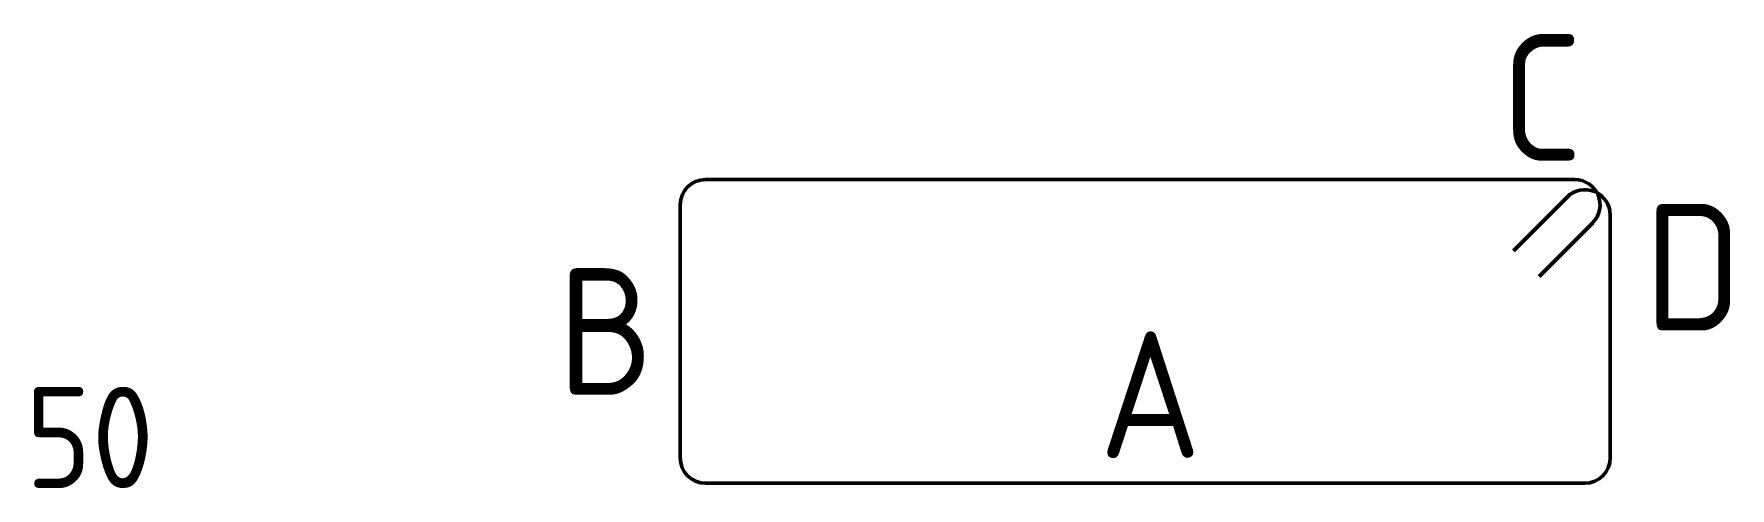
# Model space of a CAD drawing. Extents: x 234219 to 234555, y -47990 to -47901.
import ezdxf
from ezdxf.enums import TextEntityAlignment as Align

# ---------------------------------------------------------------- set-up
doc = ezdxf.new("R2010")
doc.units = 0
doc.layers.add('posedit.mtr.bar', color=7, linetype='Continuous', lineweight=50)
doc.layers.add('posedit.mtr.hidden', color=144, linetype='Continuous', plot=False)
doc.layers.add('posedit.mtr.text', color=3, linetype='Continuous')
doc.styles.add('posedit.ISOCPEUR', font='isocpeur.ttf', dxfattribs={"width": 0.9})

msp = doc.modelspace()

# ---------------------------------------------------------------- linework, layer by layer
at = {"layer": 'posedit.mtr.bar'}
for p, q in [((234351.99, -47929.34), (234523.94, -47929.34)), ((234522.41, -47932.81), (234511.8, -47943.41)), ((234346.99, -47934.34), (234346.99, -47984.34)), ((234530.94, -47936.34), (234530.94, -47984.34)), ((234527.48, -47937.88), (234516.87, -47948.49)), ((234351.99, -47989.34), (234525.94, -47989.34))]:
    msp.add_line(p, q, dxfattribs=at)
for centre, start, end in [((234351.99, -47934.34), 90, 180), ((234523.94, -47934.34), 315, 90), ((234525.94, -47936.34), 0, 135), ((234351.99, -47984.34), 180, 270), ((234525.94, -47984.34), 270, 0)]:
    msp.add_arc(centre, 5, start, end, dxfattribs=at)

# ---------------------------------------------------------------- texts
at = {"layer": 'posedit.mtr.hidden', "color": 144, "style": 'posedit.ISOCPEUR', "width": 0.9}
msp.add_text('50', height=20, dxfattribs=at).set_placement((234217.48, -47990.3))
at = {"layer": 'posedit.mtr.text', "style": 'posedit.ISOCPEUR', "width": 0.9}
msp.add_attdef('C', text='', height=25, dxfattribs=at).set_placement((234525.49, -47925.65), align=Align.RIGHT)
msp.add_attdef('D', (234537.68, -47959.15), '', height=25, dxfattribs=at)
msp.add_attdef('B', text='', height=25, dxfattribs=at).set_placement((234341.89, -47959.34), align=Align.MIDDLE_RIGHT)
msp.add_attdef('A', text='', height=25, dxfattribs=at).set_placement((234439.97, -47971.84), align=Align.MIDDLE_CENTER)

doc.saveas('drawing.dxf')
